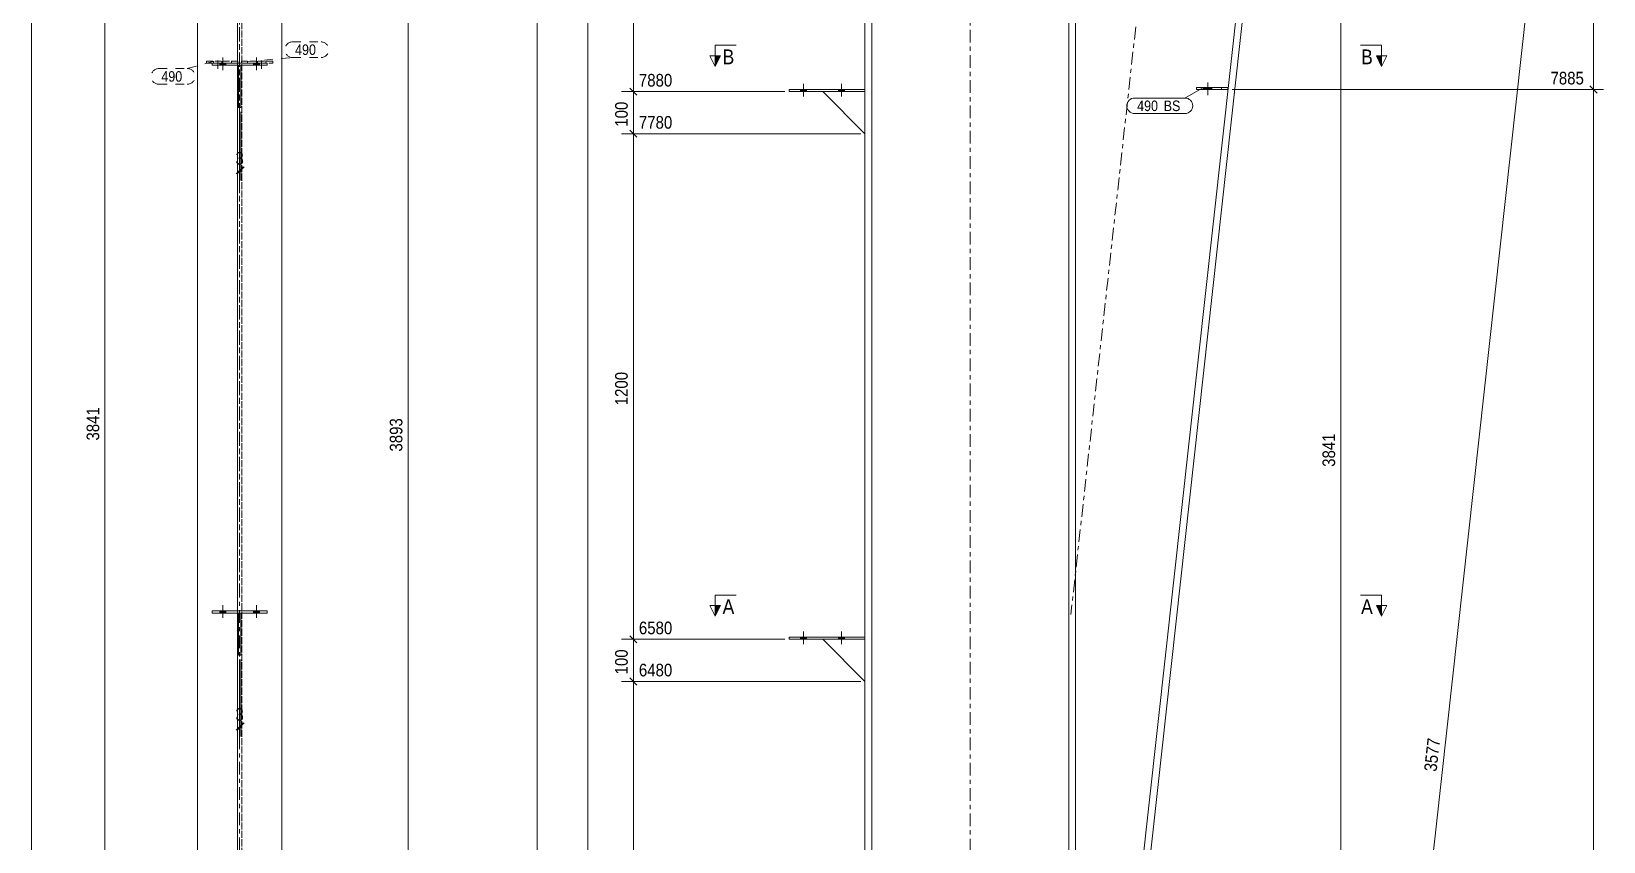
# Model space of a CAD drawing. Header units: millimetres. Extents: x 2 to 579, y 1 to 825.
# Drawn here: x 5 to 378.4, y 413 to 605.3 of the extents above; entities that cross this region are included whole.
import ezdxf

# ---------------------------------------------------------------- set-up
doc = ezdxf.new("R2010")
doc.units = ezdxf.units.MM
for name, pattern in [('XKITLINE00', [0]), ('XKITLINE01', [4, 1, -1, 1, -1]), ('XKITLINE02', [4, 2, -2]), ('XKITLINE03', [6, 3, -1, 1, -1])]:
    doc.linetypes.add(name, pattern=pattern)
for name, color, linetype, lineweight in [('Bolt', 3, 'Continuous', 0), ('Dimensions', 7, 'Continuous', 0), ('DrawingSheet', 5, 'Continuous', 0), ('Part', 2, 'Continuous', 0), ('PartMark', 7, 'Continuous', 0), ('Section', 6, 'Continuous', 0)]:
    doc.layers.add(name, color=color, linetype=linetype, lineweight=lineweight)
doc.styles.add('ARIAL', font='ARIAL.TTF')

# ---------------------------------------------------------------- blocks, each defined once
blk = doc.blocks.new('*A8')
at = {"layer": 'Bolt'}
for points in [[(187.66, 460.98), (187.66, 461.48), (189.06, 461.48), (189.06, 460.98)], [(187.66, 460.98), (187.66, 461.48), (189.06, 461.48), (189.06, 460.98)], [(196.66, 460.98), (196.66, 461.48), (198.06, 461.48), (198.06, 460.98)], [(196.66, 460.98), (196.66, 461.48), (198.06, 461.48), (198.06, 460.98)]]:
    blk.add_hatch(color=3, dxfattribs=at).paths.add_polyline_path(points, flags=17)
at = {"layer": 'Bolt', "color": 3, "linetype": 'XKITLINE00', "lineweight": 0}
for p, q in [((187.66, 460.98), (187.66, 461.48)), ((187.66, 460.98), (187.66, 461.48)), ((188.36, 459.82), (188.36, 462.82)), ((188.36, 459.82), (188.36, 462.82)), ((189.06, 460.98), (189.06, 461.48)), ((189.06, 460.98), (189.06, 461.48)), ((196.66, 460.98), (196.66, 461.48)), ((196.66, 460.98), (196.66, 461.48)), ((197.36, 459.82), (197.36, 462.82)), ((197.36, 459.82), (197.36, 462.82)), ((198.06, 460.98), (198.06, 461.48)), ((198.06, 460.98), (198.06, 461.48))]:
    blk.add_line(p, q, dxfattribs=at)
blk = doc.blocks.new('*A9')
at = {"layer": 'Bolt', "color": 3, "linetype": 'XKITLINE02', "lineweight": 0}
for p, q in [((283.38, 591.48), (283.38, 591.98)), ((284.36, 590.13), (284.36, 593.13)), ((285.34, 591.48), (285.34, 591.98))]:
    blk.add_line(p, q, dxfattribs=at)
blk = doc.blocks.new('*A10')
at = {"layer": 'Bolt'}
blk.add_hatch(color=3, dxfattribs=at).paths.add_polyline_path([(285.34, 591.98), (285.34, 591.48), (283.38, 591.48), (283.38, 591.98)], flags=17)
at = {"layer": 'Bolt', "color": 3, "linetype": 'XKITLINE00', "lineweight": 0}
for p, q in [((283.38, 591.48), (283.38, 591.98)), ((284.36, 590.13), (284.36, 593.13)), ((285.34, 591.48), (285.34, 591.98))]:
    blk.add_line(p, q, dxfattribs=at)
blk = doc.blocks.new('*A13')
at = {"layer": 'Bolt'}
for points in [[(187.66, 590.98), (187.66, 591.48), (189.06, 591.48), (189.06, 590.98)], [(187.66, 590.98), (187.66, 591.48), (189.06, 591.48), (189.06, 590.98)], [(196.66, 590.98), (196.66, 591.48), (198.06, 591.48), (198.06, 590.98)], [(196.66, 590.98), (196.66, 591.48), (198.06, 591.48), (198.06, 590.98)]]:
    blk.add_hatch(color=3, dxfattribs=at).paths.add_polyline_path(points, flags=17)
at = {"layer": 'Bolt', "color": 3, "linetype": 'XKITLINE00', "lineweight": 0}
for p, q in [((187.66, 590.98), (187.66, 591.48)), ((187.66, 590.98), (187.66, 591.48)), ((188.36, 589.82), (188.36, 592.82)), ((188.36, 589.82), (188.36, 592.82)), ((189.06, 590.98), (189.06, 591.48)), ((189.06, 590.98), (189.06, 591.48)), ((196.66, 590.98), (196.66, 591.48)), ((196.66, 590.98), (196.66, 591.48)), ((197.36, 589.82), (197.36, 592.82)), ((197.36, 589.82), (197.36, 592.82)), ((198.06, 590.98), (198.06, 591.48)), ((198.06, 590.98), (198.06, 591.48))]:
    blk.add_line(p, q, dxfattribs=at)
blk = doc.blocks.new('*A16')
at = {"layer": 'Part', "color": 2, "linetype": 'XKITLINE00', "lineweight": 0}
for p, q in [((202.96, 698.4), (202.96, 158.66)), ((204.56, 697.29), (204.56, 158.66)), ((251.36, 158.66), (251.36, 664.58)), ((252.96, 158.66), (252.96, 663.46))]:
    blk.add_line(p, q, dxfattribs=at)
at = {"layer": 'Part', "color": 7, "linetype": 'XKITLINE03', "lineweight": 0}
blk.add_line((227.96, 158.66), (227.96, 690.93), dxfattribs=at)
blk = doc.blocks.new('*A20')
at = {"layer": 'Part', "color": 2, "linetype": 'XKITLINE00', "lineweight": 0}
blk.add_line((192.96, 460.98), (202.96, 450.98), dxfattribs=at)
at = {"layer": 'Part', "color": 7, "linetype": 'XKITLINE01', "lineweight": 0}
for p, q in [((202.96, 460.98), (192.96, 460.98)), ((202.96, 450.98), (202.96, 460.98))]:
    blk.add_line(p, q, dxfattribs=at)
blk = doc.blocks.new('*A21')
at = {"layer": 'Part', "color": 2, "linetype": 'XKITLINE00', "lineweight": 0}
for p, q in [((184.96, 460.98), (184.96, 461.48)), ((184.96, 461.48), (202.96, 461.48)), ((184.96, 460.98), (202.96, 460.98))]:
    blk.add_line(p, q, dxfattribs=at)
at = {"layer": 'Part', "color": 7, "linetype": 'XKITLINE01', "lineweight": 0}
blk.add_line((202.96, 461.48), (202.96, 460.98), dxfattribs=at)
blk = doc.blocks.new('*A22')
at = {"layer": 'Part', "color": 7, "linetype": 'XKITLINE01', "lineweight": 0}
for p, q in [((289.16, 591.98), (281.66, 591.98)), ((281.66, 591.98), (281.66, 591.48)), ((281.66, 591.48), (289.16, 591.48)), ((287.66, 591.48), (287.66, 591.98)), ((289.16, 591.48), (289.16, 591.98))]:
    blk.add_line(p, q, dxfattribs=at)
blk = doc.blocks.new('*A23')
at = {"layer": 'Part', "color": 2, "linetype": 'XKITLINE00', "lineweight": 0}
for p, q in [((281.66, 591.48), (281.66, 591.98)), ((281.66, 591.98), (289.16, 591.98)), ((289.16, 591.48), (281.66, 591.48)), ((289.16, 591.98), (289.16, 591.48))]:
    blk.add_line(p, q, dxfattribs=at)
at = {"layer": 'Part', "color": 7, "linetype": 'XKITLINE01', "lineweight": 0}
for p, q in [((287.66, 591.48), (287.66, 591.98)), ((289.16, 591.48), (289.16, 591.48)), ((289.16, 591.48), (289.16, 591.48))]:
    blk.add_line(p, q, dxfattribs=at)
blk = doc.blocks.new('*A26')
at = {"layer": 'Part', "color": 2, "linetype": 'XKITLINE00', "lineweight": 0}
blk.add_line((192.96, 590.98), (202.96, 580.98), dxfattribs=at)
at = {"layer": 'Part', "color": 7, "linetype": 'XKITLINE01', "lineweight": 0}
for p, q in [((202.96, 590.98), (192.96, 590.98)), ((202.96, 580.98), (202.96, 590.98))]:
    blk.add_line(p, q, dxfattribs=at)
blk = doc.blocks.new('*A27')
at = {"layer": 'Part', "color": 2, "linetype": 'XKITLINE00', "lineweight": 0}
for p, q in [((184.96, 590.98), (184.96, 591.48)), ((184.96, 591.48), (202.96, 591.48)), ((184.96, 590.98), (202.96, 590.98))]:
    blk.add_line(p, q, dxfattribs=at)
at = {"layer": 'Part', "color": 7, "linetype": 'XKITLINE01', "lineweight": 0}
blk.add_line((202.96, 591.48), (202.96, 590.98), dxfattribs=at)
blk = doc.blocks.new('*A29')
at = {"layer": 'Part', "color": 2, "linetype": 'XKITLINE00', "lineweight": 0}
for p, q in [((254.16, 662.62), (252.96, 661.99)), ((252.96, 661.99), (254.17, 662.61)), ((293.94, 634.81), (252.96, 263.46)), ((254.55, 263.28), (295.44, 633.77)), ((252.96, 263.46), (254.55, 263.28))]:
    blk.add_line(p, q, dxfattribs=at)
at = {"layer": 'Part', "color": 7, "linetype": 'XKITLINE01', "lineweight": 0}
for p, q in [((252.96, 661.99), (252.96, 661.99)), ((252.96, 263.46), (252.96, 661.99)), ((252.96, 661.99), (252.96, 661.99)), ((254.19, 662.63), (254.16, 662.62)), ((254.19, 662.63), (254.17, 662.61)), ((254.17, 662.61), (295.44, 633.77)), ((293.94, 634.81), (254.19, 662.63))]:
    blk.add_line(p, q, dxfattribs=at)
at = {"layer": 'Part', "color": 7, "linetype": 'XKITLINE03', "lineweight": 0}
blk.add_line((273.18, 660.03), (251.86, 466.84), dxfattribs=at)
blk = doc.blocks.new('*A38')
at = {"layer": 'Bolt'}
for points in [[(51.15, 467.72), (51.15, 467.22), (49.75, 467.22), (49.75, 467.72)], [(51.15, 467.72), (51.15, 467.22), (49.75, 467.22), (49.75, 467.72)], [(59.15, 467.72), (59.15, 467.22), (57.75, 467.22), (57.75, 467.72)], [(59.15, 467.72), (59.15, 467.22), (57.75, 467.22), (57.75, 467.72)]]:
    blk.add_hatch(color=3, dxfattribs=at).paths.add_polyline_path(points, flags=17)
at = {"layer": 'Bolt', "color": 3, "linetype": 'XKITLINE00', "lineweight": 0}
for p, q in [((49.75, 467.22), (49.75, 467.72)), ((49.75, 467.22), (49.75, 467.72)), ((50.45, 466.06), (50.45, 469.06)), ((50.45, 466.06), (50.45, 469.06)), ((51.15, 467.22), (51.15, 467.72)), ((51.15, 467.22), (51.15, 467.72)), ((57.75, 467.22), (57.75, 467.72)), ((57.75, 467.22), (57.75, 467.72)), ((58.45, 466.06), (58.45, 469.06)), ((58.45, 466.06), (58.45, 469.06)), ((59.15, 467.22), (59.15, 467.72)), ((59.15, 467.22), (59.15, 467.72))]:
    blk.add_line(p, q, dxfattribs=at)
blk = doc.blocks.new('*A39')
at = {"layer": 'Bolt', "color": 3, "linetype": 'XKITLINE02', "lineweight": 0}
for p, q in [((48.27, 597.72), (48.27, 598.22)), ((49.25, 596.37), (49.25, 599.37)), ((50.23, 597.72), (50.23, 598.22))]:
    blk.add_line(p, q, dxfattribs=at)
blk = doc.blocks.new('*A40')
at = {"layer": 'Bolt', "color": 3, "linetype": 'XKITLINE02', "lineweight": 0}
for p, q in [((58.67, 597.72), (58.67, 598.22)), ((59.65, 596.37), (59.65, 599.37)), ((60.63, 597.72), (60.63, 598.22))]:
    blk.add_line(p, q, dxfattribs=at)
blk = doc.blocks.new('*A43')
at = {"layer": 'Bolt'}
for points in [[(51.15, 597.72), (51.15, 597.22), (49.75, 597.22), (49.75, 597.72)], [(51.15, 597.72), (51.15, 597.22), (49.75, 597.22), (49.75, 597.72)], [(59.15, 597.72), (59.15, 597.22), (57.75, 597.22), (57.75, 597.72)], [(59.15, 597.72), (59.15, 597.22), (57.75, 597.22), (57.75, 597.72)]]:
    blk.add_hatch(color=3, dxfattribs=at).paths.add_polyline_path(points, flags=17)
at = {"layer": 'Bolt', "color": 3, "linetype": 'XKITLINE00', "lineweight": 0}
for p, q in [((49.75, 597.22), (49.75, 597.72)), ((49.75, 597.22), (49.75, 597.72)), ((50.45, 596.06), (50.45, 599.06)), ((50.45, 596.06), (50.45, 599.06)), ((51.15, 597.22), (51.15, 597.72)), ((51.15, 597.22), (51.15, 597.72)), ((57.75, 597.22), (57.75, 597.72)), ((57.75, 597.22), (57.75, 597.72)), ((58.45, 596.06), (58.45, 599.06)), ((58.45, 596.06), (58.45, 599.06)), ((59.15, 597.22), (59.15, 597.72)), ((59.15, 597.22), (59.15, 597.72))]:
    blk.add_line(p, q, dxfattribs=at)
blk = doc.blocks.new('*A46')
at = {"layer": 'Part', "color": 2, "linetype": 'XKITLINE00', "lineweight": 0}
for p, q in [((44.45, 704.64), (44.45, 164.9)), ((64.45, 704.64), (64.45, 164.9))]:
    blk.add_line(p, q, dxfattribs=at)
at = {"layer": 'Part', "color": 7, "linetype": 'XKITLINE01', "lineweight": 0}
for p, q in [((53.95, 164.9), (53.95, 703.52)), ((54.95, 703.52), (54.95, 164.9))]:
    blk.add_line(p, q, dxfattribs=at)
at = {"layer": 'Part', "color": 7, "linetype": 'XKITLINE03', "lineweight": 0}
blk.add_line((54.45, 164.9), (54.45, 697.16), dxfattribs=at)
blk = doc.blocks.new('*A50')
at = {"layer": 'Part', "color": 2, "linetype": 'XKITLINE00', "lineweight": 0}
for p, q in [((54.2, 467.22), (54.2, 457.22)), ((54.7, 467.22), (54.7, 457.22)), ((54.2, 457.22), (54.7, 457.22))]:
    blk.add_line(p, q, dxfattribs=at)
at = {"layer": 'Part', "color": 7, "linetype": 'XKITLINE01', "lineweight": 0}
blk.add_line((54.2, 467.22), (54.7, 467.22), dxfattribs=at)
blk.add_line((54.2, 467.22), (54.7, 467.22), dxfattribs=at)
blk = doc.blocks.new('*A51')
at = {"layer": 'Part', "color": 2, "linetype": 'XKITLINE00', "lineweight": 0}
for p, q in [((47.95, 467.72), (47.95, 467.72)), ((47.95, 467.72), (60.95, 467.72)), ((47.95, 467.72), (47.95, 467.22)), ((60.95, 467.22), (47.95, 467.22)), ((60.95, 467.72), (60.95, 467.72)), ((60.95, 467.72), (60.95, 467.22))]:
    blk.add_line(p, q, dxfattribs=at)
at = {"layer": 'Part', "color": 7, "linetype": 'XKITLINE01', "lineweight": 0}
for p, q in [((60.95, 467.72), (47.95, 467.72)), ((60.95, 467.22), (47.95, 467.22))]:
    blk.add_line(p, q, dxfattribs=at)
blk = doc.blocks.new('*A52')
at = {"layer": 'Part', "color": 7, "linetype": 'XKITLINE01', "lineweight": 0}
for p, q in [((46.55, 597.72), (46.55, 598.22)), ((46.55, 598.22), (54.05, 598.22)), ((54.05, 598.22), (46.55, 598.22)), ((46.55, 597.72), (54.05, 597.72)), ((54.05, 597.72), (46.55, 597.72)), ((46.55, 597.72), (46.55, 597.72)), ((52.55, 597.72), (52.55, 598.22)), ((54.05, 597.72), (54.05, 598.22)), ((54.05, 597.72), (54.05, 597.72))]:
    blk.add_line(p, q, dxfattribs=at)
blk = doc.blocks.new('*A53')
at = {"layer": 'Part', "color": 7, "linetype": 'XKITLINE01', "lineweight": 0}
for p, q in [((62.35, 598.22), (54.85, 598.22)), ((54.85, 598.22), (54.85, 598.22)), ((54.85, 598.22), (62.35, 598.22)), ((54.85, 597.72), (54.85, 598.22)), ((62.35, 597.72), (54.85, 597.72)), ((62.35, 597.72), (54.85, 597.72)), ((56.35, 597.72), (56.35, 598.22)), ((62.35, 598.22), (62.35, 598.22)), ((62.35, 598.22), (62.35, 597.72))]:
    blk.add_line(p, q, dxfattribs=at)
blk = doc.blocks.new('*A56')
at = {"layer": 'Part', "color": 2, "linetype": 'XKITLINE00', "lineweight": 0}
for p, q in [((54.2, 597.22), (54.2, 587.22)), ((54.7, 597.22), (54.7, 587.22)), ((54.2, 587.22), (54.7, 587.22))]:
    blk.add_line(p, q, dxfattribs=at)
at = {"layer": 'Part', "color": 7, "linetype": 'XKITLINE01', "lineweight": 0}
blk.add_line((54.2, 597.22), (54.7, 597.22), dxfattribs=at)
blk.add_line((54.2, 597.22), (54.7, 597.22), dxfattribs=at)
blk = doc.blocks.new('*A57')
at = {"layer": 'Part', "color": 2, "linetype": 'XKITLINE00', "lineweight": 0}
for p, q in [((47.95, 597.72), (47.95, 597.72)), ((47.95, 597.72), (60.95, 597.72)), ((47.95, 597.72), (47.95, 597.22)), ((60.95, 597.72), (60.95, 597.72)), ((60.95, 597.72), (60.95, 597.22)), ((60.95, 597.22), (47.95, 597.22))]:
    blk.add_line(p, q, dxfattribs=at)
at = {"layer": 'Part', "color": 7, "linetype": 'XKITLINE01', "lineweight": 0}
for p, q in [((60.95, 597.72), (47.95, 597.72)), ((60.95, 597.22), (47.95, 597.22))]:
    blk.add_line(p, q, dxfattribs=at)
blk = doc.blocks.new('*A59')
at = {"layer": 'Part', "color": 7, "linetype": 'XKITLINE01', "lineweight": 0}
for p, q in [((53.95, 668.86), (53.95, 269.69)), ((54.95, 668.84), (53.95, 668.86)), ((54.95, 668.84), (54.95, 269.69)), ((53.95, 668.22), (54.95, 668.22)), ((44.45, 641.05), (44.45, 269.52)), ((44.45, 641.05), (53.95, 641.05)), ((44.45, 640), (64.45, 640)), ((54.95, 641.05), (64.45, 641.05)), ((64.45, 269.52), (64.45, 641.05)), ((44.45, 269.69), (64.45, 269.69)), ((44.45, 269.52), (64.45, 269.52))]:
    blk.add_line(p, q, dxfattribs=at)
at = {"layer": 'Part', "color": 7, "linetype": 'XKITLINE03', "lineweight": 0}
blk.add_line((54.45, 666.26), (54.45, 473.08), dxfattribs=at)
blk = doc.blocks.new('*A88')
at = {"layer": 'DrawingSheet', "color": 5, "linetype": 'XKITLINE00', "lineweight": 0}
blk.add_line((5, 825), (5, 5), dxfattribs=at)
blk = doc.blocks.new('*A96')
at = {"layer": 'Dimensions', "color": 7, "linetype": 'XKITLINE00', "lineweight": 0}
blk.add_line((125.13, 68.06), (125.13, 716.93), dxfattribs=at)
blk = doc.blocks.new('*A110')
at = {"layer": 'PartMark', "color": 7, "linetype": 'XKITLINE00', "lineweight": 0}
for p, q in [((283.19, 591.85), (278.95, 589.46)), ((266.99, 589.46), (278.95, 589.46)), ((266.99, 585.76), (278.95, 585.76))]:
    blk.add_line(p, q, dxfattribs=at)
for centre, start, end in [((266.99, 587.61), 90, 270), ((278.95, 587.61), 270, 90)]:
    blk.add_arc(centre, 1.85, start, end, dxfattribs=at)
at = {"layer": 'PartMark', "color": 3, "style": 'ARIAL', "width": 0.85}
for s, p in [('490', (267.59, 586.36)), ('BS', (273.9, 586.36))]:
    blk.add_text(s, height=2.5, dxfattribs=at).set_placement(p)
blk = doc.blocks.new('*A114')
at = {"layer": 'Section'}
for points in [[(168.64, 599.48), (167.39, 596.98), (167.39, 599.48)], [(325.65, 599.48), (325.65, 596.98), (324.4, 599.48)]]:
    blk.add_hatch(color=3, dxfattribs=at).paths.add_polyline_path(points, flags=17)
at = {"layer": 'Section', "color": 1, "linetype": 'XKITLINE00', "lineweight": 0}
for p, q in [((167.39, 601.98), (172.39, 601.98)), ((167.39, 601.98), (167.39, 596.98)), ((325.65, 601.98), (320.65, 601.98)), ((325.65, 601.98), (325.65, 596.98))]:
    blk.add_line(p, q, dxfattribs=at)
at = {"layer": 'Section', "color": 3, "linetype": 'XKITLINE00', "lineweight": 0}
for p, q in [((167.39, 596.98), (166.14, 599.48)), ((168.64, 599.48), (166.14, 599.48)), ((167.39, 596.98), (168.64, 599.48)), ((324.4, 599.48), (326.9, 599.48)), ((325.65, 596.98), (324.4, 599.48)), ((326.9, 599.48), (325.65, 596.98))]:
    blk.add_line(p, q, dxfattribs=at)
at = {"layer": 'Section', "color": 7, "style": 'ARIAL', "width": 0.85}
for p in [(169.14, 597.48), (320.78, 597.48)]:
    blk.add_text('B', height=3.5, dxfattribs=at).set_placement(p)
blk = doc.blocks.new('*A116')
at = {"layer": 'Section'}
for points in [[(168.64, 468.98), (167.39, 466.48), (167.39, 468.98)], [(325.65, 468.98), (325.65, 466.48), (324.4, 468.98)]]:
    blk.add_hatch(color=3, dxfattribs=at).paths.add_polyline_path(points, flags=17)
at = {"layer": 'Section', "color": 1, "linetype": 'XKITLINE00', "lineweight": 0}
for p, q in [((167.39, 471.48), (172.39, 471.48)), ((167.39, 471.48), (167.39, 466.48)), ((325.65, 471.48), (320.65, 471.48)), ((325.65, 471.48), (325.65, 466.48))]:
    blk.add_line(p, q, dxfattribs=at)
at = {"layer": 'Section', "color": 3, "linetype": 'XKITLINE00', "lineweight": 0}
for p, q in [((167.39, 466.48), (166.14, 468.98)), ((168.64, 468.98), (166.14, 468.98)), ((167.39, 466.48), (168.64, 468.98)), ((324.4, 468.98), (326.9, 468.98)), ((325.65, 466.48), (324.4, 468.98)), ((326.9, 468.98), (325.65, 466.48))]:
    blk.add_line(p, q, dxfattribs=at)
at = {"layer": 'Section', "color": 7, "style": 'ARIAL', "width": 0.85}
for p in [(169.14, 466.98), (320.78, 466.98)]:
    blk.add_text('A', height=3.5, dxfattribs=at).set_placement(p)
blk = doc.blocks.new('*A127')
at = {"layer": 'Dimensions', "color": 7, "linetype": 'XKITLINE00', "lineweight": 0}
blk.add_line((137.13, 70.06), (137.13, 698.4), dxfattribs=at)
blk = doc.blocks.new('*A129')
at = {"layer": 'Dimensions', "color": 7, "linetype": 'XKITLINE00', "lineweight": 0}
for p, q in [((290.16, 591.48), (378.36, 591.48)), ((375.11, 592.33), (376.81, 590.63)), ((375.96, 70.06), (375.96, 591.48))]:
    blk.add_line(p, q, dxfattribs=at)
at = {"layer": 'Dimensions', "color": 3}
blk.add_point((375.96, 591.48), dxfattribs=at)
at = {"layer": 'Dimensions', "color": 3, "style": 'ARIAL', "width": 0.85}
blk.add_text('7885', height=3, dxfattribs=at).set_placement((365.76, 592.68))
blk = doc.blocks.new('*A130')
at = {"layer": 'Dimensions', "color": 7, "linetype": 'XKITLINE00', "lineweight": 0}
for p, q in [((203.96, 698.4), (378.36, 698.4)), ((375.11, 699.25), (376.81, 697.56)), ((375.96, 591.48), (375.96, 698.4)), ((290.16, 591.48), (378.36, 591.48)), ((375.11, 592.33), (376.81, 590.63))]:
    blk.add_line(p, q, dxfattribs=at)
at = {"layer": 'Dimensions', "color": 3}
for p in [(375.96, 698.4), (375.96, 591.48)]:
    blk.add_point(p, dxfattribs=at)
at = {"layer": 'Dimensions', "color": 3, "style": 'ARIAL', "width": 0.85}
blk.add_text('8954', height=3, dxfattribs=at).set_placement((365.76, 699.6))
blk.add_text('1069', height=3, rotation=90.0002, dxfattribs=at).set_placement((374.61, 640.49))
blk = doc.blocks.new('*A133')
at = {"layer": 'Dimensions', "color": 7, "linetype": 'XKITLINE00', "lineweight": 0}
for p, q in [((203.96, 698.4), (318.36, 698.4)), ((315.11, 699.25), (316.81, 697.56)), ((315.96, 314.34), (315.96, 698.4)), ((252.36, 314.34), (318.36, 314.34)), ((315.11, 315.19), (316.81, 313.5))]:
    blk.add_line(p, q, dxfattribs=at)
at = {"layer": 'Dimensions', "color": 3}
for p in [(315.96, 698.4), (315.96, 314.34)]:
    blk.add_point(p, dxfattribs=at)
at = {"layer": 'Dimensions', "color": 3, "style": 'ARIAL', "width": 0.85}
blk.add_text('8954', height=3, dxfattribs=at).set_placement((305.76, 699.6))
blk.add_text('3841', height=3, rotation=90.0002, dxfattribs=at).set_placement((314.61, 501.92))
blk = doc.blocks.new('*A136')
at = {"layer": 'Dimensions', "color": 7, "linetype": 'XKITLINE00', "lineweight": 0}
for p, q in [((147.11, 451.83), (148.81, 450.13)), ((201.96, 450.98), (145.11, 450.98)), ((147.96, 350.98), (147.96, 450.98)), ((183.96, 350.98), (145.11, 350.98)), ((147.11, 351.83), (148.81, 350.13))]:
    blk.add_line(p, q, dxfattribs=at)
at = {"layer": 'Dimensions', "color": 3}
for p in [(147.96, 450.98), (147.96, 350.98)]:
    blk.add_point(p, dxfattribs=at)
at = {"layer": 'Dimensions', "color": 3, "style": 'ARIAL', "width": 0.85}
blk.add_text('6480', height=3, dxfattribs=at).set_placement((149.26, 452.18))
blk.add_text('1000', height=3, rotation=90.0002, dxfattribs=at).set_placement((146.61, 396.53))
blk = doc.blocks.new('*A137')
at = {"layer": 'Dimensions', "color": 7, "linetype": 'XKITLINE00', "lineweight": 0}
for p, q in [((183.96, 460.98), (145.11, 460.98)), ((147.11, 461.83), (148.81, 460.13)), ((147.96, 450.98), (147.96, 460.98)), ((147.11, 451.83), (148.81, 450.13)), ((201.96, 450.98), (145.11, 450.98))]:
    blk.add_line(p, q, dxfattribs=at)
at = {"layer": 'Dimensions', "color": 3}
for p in [(147.96, 460.98), (147.96, 450.98)]:
    blk.add_point(p, dxfattribs=at)
at = {"layer": 'Dimensions', "color": 3, "style": 'ARIAL', "width": 0.85}
blk.add_text('6580', height=3, dxfattribs=at).set_placement((149.26, 462.18))
blk.add_text('100', height=3, rotation=90.0002, dxfattribs=at).set_placement((146.61, 452.64))
blk = doc.blocks.new('*A138')
at = {"layer": 'Dimensions', "color": 7, "linetype": 'XKITLINE00', "lineweight": 0}
for p, q in [((201.96, 580.98), (145.11, 580.98)), ((147.11, 581.83), (148.81, 580.13)), ((147.96, 460.98), (147.96, 580.98)), ((183.96, 460.98), (145.11, 460.98)), ((147.11, 461.83), (148.81, 460.13))]:
    blk.add_line(p, q, dxfattribs=at)
at = {"layer": 'Dimensions', "color": 3}
for p in [(147.96, 580.98), (147.96, 460.98)]:
    blk.add_point(p, dxfattribs=at)
at = {"layer": 'Dimensions', "color": 3, "style": 'ARIAL', "width": 0.85}
blk.add_text('7780', height=3, dxfattribs=at).set_placement((149.26, 582.18))
blk.add_text('1200', height=3, rotation=90.0002, dxfattribs=at).set_placement((146.61, 516.53))
blk = doc.blocks.new('*A139')
at = {"layer": 'Dimensions', "color": 7, "linetype": 'XKITLINE00', "lineweight": 0}
for p, q in [((183.96, 590.98), (145.11, 590.98)), ((147.11, 591.83), (148.81, 590.13)), ((147.96, 580.98), (147.96, 590.98)), ((201.96, 580.98), (145.11, 580.98)), ((147.11, 581.83), (148.81, 580.13))]:
    blk.add_line(p, q, dxfattribs=at)
at = {"layer": 'Dimensions', "color": 3}
for p in [(147.96, 590.98), (147.96, 580.98)]:
    blk.add_point(p, dxfattribs=at)
at = {"layer": 'Dimensions', "color": 3, "style": 'ARIAL', "width": 0.85}
blk.add_text('7880', height=3, dxfattribs=at).set_placement((149.26, 592.18))
blk.add_text('100', height=3, rotation=90.0002, dxfattribs=at).set_placement((146.61, 582.64))
blk = doc.blocks.new('*A140')
at = {"layer": 'Dimensions', "color": 7, "linetype": 'XKITLINE00', "lineweight": 0}
for p, q in [((182.26, 691.43), (145.11, 691.43)), ((147.11, 692.27), (148.81, 690.58)), ((147.96, 590.98), (147.96, 691.43)), ((183.96, 590.98), (145.11, 590.98)), ((147.11, 591.83), (148.81, 590.13))]:
    blk.add_line(p, q, dxfattribs=at)
at = {"layer": 'Dimensions', "color": 3}
for p in [(147.96, 691.43), (147.96, 590.98)]:
    blk.add_point(p, dxfattribs=at)
at = {"layer": 'Dimensions', "color": 3, "style": 'ARIAL', "width": 0.85}
blk.add_text('8884', height=3, dxfattribs=at).set_placement((153.76, 692.63))
blk.add_text('1004', height=3, rotation=90.0002, dxfattribs=at).set_placement((146.61, 636.75))
blk = doc.blocks.new('*A143')
at = {"layer": 'Dimensions', "color": 7, "linetype": 'XKITLINE00', "lineweight": 0}
for p, q in [((294.78, 618.75), (362.54, 611.27)), ((359.4, 612.47), (360.9, 610.6)), ((320.91, 255.96), (360.15, 611.53)), ((255.54, 263.17), (323.3, 255.69)), ((255.54, 263.17), (323.3, 255.69)), ((321.7, 263.14), (320.91, 255.96)), ((320.69, 258.5), (320.91, 255.96)), ((321.68, 258.39), (320.91, 255.96)), ((320.16, 256.89), (321.66, 255.02))]:
    blk.add_line(p, q, dxfattribs=at)
at = {"layer": 'Dimensions', "color": 3}
for p in [(360.15, 611.53), (320.91, 255.96)]:
    blk.add_point(p, dxfattribs=at)
at = {"layer": 'Dimensions', "color": 7}
blk.add_point((320.91, 255.96), dxfattribs=at)
at = {"layer": 'Dimensions', "color": 3, "style": 'ARIAL', "width": 0.85}
for s, rotation, p in [('3577', -6.2968, (350.14, 613.85)), ('3577', 83.7034, (338.7, 429.47)), ('RD', 83.7034, (319.88, 257.53))]:
    blk.add_text(s, height=3, rotation=rotation, dxfattribs=at).set_placement(p)
blk = doc.blocks.new('*A146')
at = {"layer": 'Dimensions', "color": 7, "linetype": 'XKITLINE00', "lineweight": 0}
for p, q in [((65.45, 704.64), (96.85, 704.64)), ((93.6, 705.49), (95.3, 703.79)), ((94.45, 315.35), (94.45, 704.64)), ((60.45, 315.35), (96.85, 315.35)), ((93.6, 316.2), (95.3, 314.5))]:
    blk.add_line(p, q, dxfattribs=at)
at = {"layer": 'Dimensions', "color": 3}
for p in [(94.45, 704.64), (94.45, 315.35)]:
    blk.add_point(p, dxfattribs=at)
at = {"layer": 'Dimensions', "color": 3, "style": 'ARIAL', "width": 0.85}
blk.add_text('8954', height=3, dxfattribs=at).set_placement((79.75, 705.84))
blk.add_text('3893', height=3, rotation=90.0002, dxfattribs=at).set_placement((93.1, 505.54))
blk = doc.blocks.new('*A147')
at = {"layer": 'Dimensions', "color": 7, "linetype": 'XKITLINE00', "lineweight": 0}
for p, q in [((43.45, 704.64), (19.6, 704.64)), ((21.6, 705.49), (23.3, 703.79)), ((22.45, 320.58), (22.45, 704.64)), ((21.6, 321.43), (23.3, 319.73)), ((43.95, 320.58), (19.6, 320.58))]:
    blk.add_line(p, q, dxfattribs=at)
at = {"layer": 'Dimensions', "color": 3}
for p in [(22.45, 704.64), (22.45, 320.58)]:
    blk.add_point(p, dxfattribs=at)
at = {"layer": 'Dimensions', "color": 3, "style": 'ARIAL', "width": 0.85}
blk.add_text('8954', height=3, dxfattribs=at).set_placement((23.75, 705.84))
blk.add_text('3841', height=3, rotation=90.0002, dxfattribs=at).set_placement((21.1, 508.16))
blk = doc.blocks.new('*A159')
at = {"layer": 'PartMark', "color": 7, "linetype": 'XKITLINE02', "lineweight": 0}
for p, q in [((67.01, 602.78), (73.77, 602.78)), ((56.38, 598.09), (67.01, 599.08)), ((67.01, 599.08), (73.77, 599.08))]:
    blk.add_line(p, q, dxfattribs=at)
for centre, start, end in [((67.01, 600.93), 90, 270), ((73.77, 600.93), 270, 90)]:
    blk.add_arc(centre, 1.85, start, end, dxfattribs=at)
at = {"layer": 'PartMark', "color": 3, "style": 'ARIAL', "width": 0.85}
blk.add_text('490', height=2.5, dxfattribs=at).set_placement((67.61, 599.68))
blk = doc.blocks.new('*A160')
at = {"layer": 'PartMark', "color": 7, "linetype": 'XKITLINE02', "lineweight": 0}
for p, q in [((48.08, 598.09), (42.02, 596.44)), ((35.25, 596.44), (42.02, 596.44)), ((35.25, 592.74), (42.02, 592.74))]:
    blk.add_line(p, q, dxfattribs=at)
for centre, start, end in [((35.25, 594.59), 90, 270), ((42.02, 594.59), 270, 90)]:
    blk.add_arc(centre, 1.85, start, end, dxfattribs=at)
at = {"layer": 'PartMark', "color": 3, "style": 'ARIAL', "width": 0.85}
blk.add_text('490', height=2.5, dxfattribs=at).set_placement((35.85, 593.34))
blk = doc.blocks.new('*A185')
at = {"layer": 'Dimensions', "color": 7, "linetype": 'XKITLINE00', "lineweight": 0}
for p, q in [((54.45, 586.22), (54.45, 569.9)), ((54.7, 586.22), (54.7, 569.9)), ((55.3, 573.15), (53.6, 571.45)), ((55.55, 573.15), (53.85, 571.45)), ((54.45, 572.3), (54.7, 572.3))]:
    blk.add_line(p, q, dxfattribs=at)
at = {"layer": 'Dimensions', "color": 3}
for p in [(54.45, 572.3), (54.7, 572.3)]:
    blk.add_point(p, dxfattribs=at)
at = {"layer": 'Dimensions', "color": 3, "style": 'ARIAL', "width": 0.85}
blk.add_text('3', height=3, dxfattribs=at).set_placement((53.46, 573.65))
blk = doc.blocks.new('*A186')
at = {"layer": 'Dimensions', "color": 7, "linetype": 'XKITLINE00', "lineweight": 0}
for p, q in [((54.45, 456.22), (54.45, 437.9)), ((54.7, 456.22), (54.7, 437.9)), ((55.3, 441.15), (53.6, 439.45)), ((55.55, 441.15), (53.85, 439.45)), ((54.45, 440.3), (54.7, 440.3))]:
    blk.add_line(p, q, dxfattribs=at)
at = {"layer": 'Dimensions', "color": 3}
for p in [(54.45, 440.3), (54.7, 440.3)]:
    blk.add_point(p, dxfattribs=at)
at = {"layer": 'Dimensions', "color": 3, "style": 'ARIAL', "width": 0.85}
blk.add_text('3', height=3, dxfattribs=at).set_placement((53.46, 441.65))

msp = doc.modelspace()

# ---------------------------------------------------------------- block references
at = {"lineweight": 0}
for name in ['*A88', '*A96', '*A147', '*A146', '*A130', '*A133', '*A127', '*A140', '*A59', '*A29', '*A143', '*A159', '*A114', '*A160', '*A52', '*A57', '*A39', '*A43', '*A53', '*A40', '*A56', '*A139', '*A129', '*A27', '*A13', '*A26', '*A110', '*A22', '*A23', '*A9', '*A10', '*A185', '*A138', '*A116', '*A51', '*A38', '*A50', '*A137', '*A21', '*A8', '*A20', '*A186', '*A136']:
    msp.add_blockref(name, (0, 0), dxfattribs=at)
at = {"layer": 'Part', "lineweight": 0}
for name in ['*A46', '*A16']:
    msp.add_blockref(name, (0, 0), dxfattribs=at)

doc.saveas('drawing.dxf')
